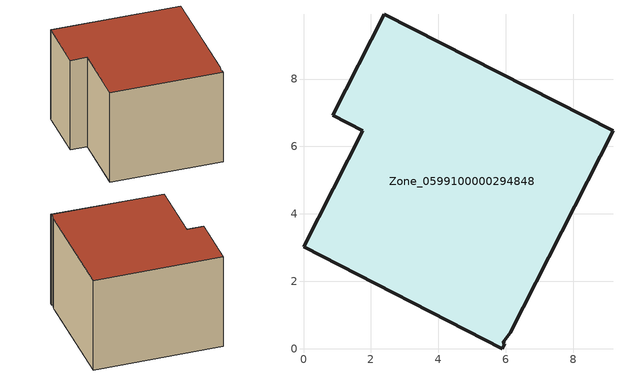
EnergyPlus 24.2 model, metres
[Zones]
Zone_0599100000294848
 floor ground (C_G): 0,3.02 1.75,6.47 0.86,6.92 2.39,9.92 9.18,6.47 6.13,0.47 5.91,0.18 5.97,0.15 5.89,0 z0
 wall outside (C_F): 1.75,6.47 0,3.02 5.89,0 5.97,0.15 5.91,0.18 6.13,0.47 9.18,6.47 2.39,9.92 0.86,6.92 1.75,6.47 z0:5.85
 roof outside (C_R): 5.97,0.15 5.91,0.18 6.13,0.47 9.18,6.47 2.39,9.92 0.86,6.92 1.75,6.47 0,3.02 5.89,0 z5.85
[BUILDING]
Pand.0599100000294848: North Axis=0; Terrain=City; Loads Convergence Tolerance Value=0.04; Temperature Convergence Tolerance Value=0.4; Solar Distribution=FullExterior; Maximum Number of Warmup Days=25; Minimum Number of Warmup Days=1
[Site:Location]
Rotterdam.The.Hague.AP_ZH_NLD Design_Conditions: Latitude=51.96; Longitude=4.45; Time Zone=1; Elevation=-4.5
[SITE:GROUNDTEMPERATURE:BUILDINGSURFACE]
18, 18, 18, 18, 18, 18, 18, 18, 18, 18, 18, 18
[MATERIAL] Thermal Absorptance=0.9; Solar Absorptance=0.7; Visible Absorptance=0.7
Name | Roughness | Thickness | Conductivity | Density | Specific Heat
G.TI.1975-1991 | MediumSmooth | 0.15 | 0.288461 | 540 | 1210
F.TI.1975-1991 | Rough | 0.3 | 0.230769 | 1920 | 840
R.TI.1975-1991 | MediumRough | 0.2 | 0.153846 | 1500 | 1000
[CONSTRUCTION]
C_G: G.TI.1975-1991
C_F: F.TI.1975-1991
C_R: R.TI.1975-1991
[ZONE]
Zone_0599100000294848: Type=1; Multiplier=1; Ceiling Height=Autocalculate; Volume=Autocalculate; Floor Area=autocalculate; Part of Total Floor Area=Yes
[ZONEINFILTRATION:DESIGNFLOWRATE]
Infil_Zone_0599100000294848: Zone or ZoneList or Space or SpaceList=Zone_0599100000294848; Schedule=AlwaysOn; Design Flow Rate Calculation Method=Flow/Area; Flow Rate per Floor Area=0.003; Constant Term Coefficient=1; Temperature Term Coefficient=0; Velocity Term Coefficient=0; Velocity Squared Term Coefficient=0
[HVACTEMPLATE:ZONE:IDEALLOADSAIRSYSTEM]
Zone_0599100000294848: Maximum Heating Supply Air Temperature=50; Minimum Cooling Supply Air Temperature=13; Maximum Heating Supply Air Humidity Ratio=0.0156; Minimum Cooling Supply Air Humidity Ratio=0.0077; Heating Limit=NoLimit; Cooling Limit=NoLimit; Dehumidification Control Type=ConstantSensibleHeatRatio; Cooling Sensible Heat Ratio=0.7; Dehumidification Setpoint=60; Humidification Control Type=None; Humidification Setpoint=30; Outdoor Air Method=None; Outdoor Air Flow Rate per Person=0.00944; Outdoor Air Flow Rate per Zone Floor Area=0; Outdoor Air Flow Rate per Zone=0; Demand Controlled Ventilation Type=None; Outdoor Air Economizer Type=NoEconomizer; Heat Recovery Type=None; Sensible Heat Recovery Effectiveness=0.7; Latent Heat Recovery Effectiveness=0.65
[ZONECONTROL:THERMOSTAT]
ThermostatControl_Zone_0599100000294848: Zone or ZoneList=Zone_0599100000294848; Control Type Schedule=DualSetpointControlType; Control 1=Thermostat_Zone_0599100000294848; Temperature Difference Between Cutout And Setpoint=0
[THERMOSTATSETPOINT:DUALSETPOINT]
Thermostat_Zone_0599100000294848: Heating Setpoint Temperature Schedule=HeatingSetpoint_Zone_0599100000294848; Cooling Setpoint Temperature Schedule=CoolingSetpoint_Zone_0599100000294848
[SCHEDULE:COMPACT]
HeatingSetpoint_Zone_0599100000294848: Through: 12/31, For: AllDays, Until: 24:00, 21
CoolingSetpoint_Zone_0599100000294848: Through: 12/31, For: AllDays, Until: 24:00, 24
DualSetpointControlType: Through: 12/31, For: AllDays, Until: 24:00, 4
AlwaysOn: Through: 12/31, For: AllDays, Until: 24:00, 1
